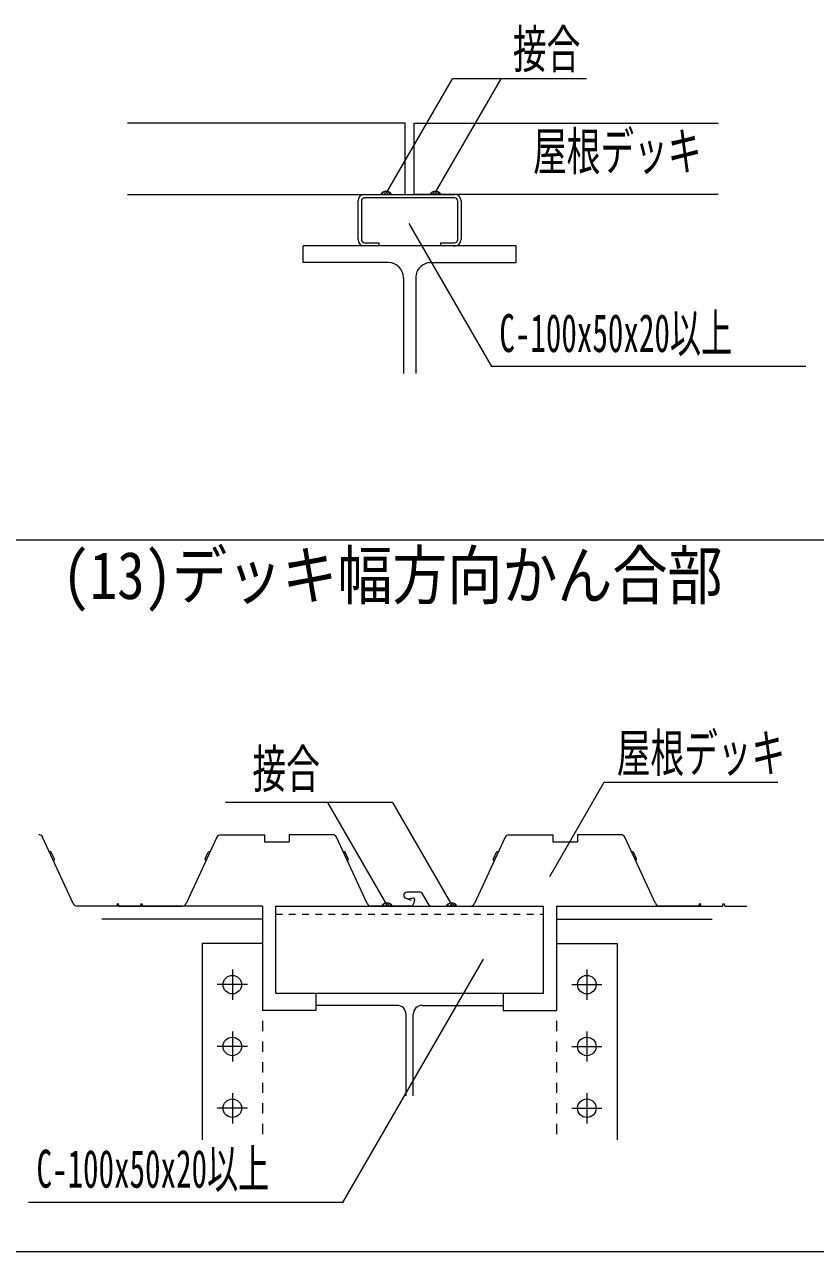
# Model space of a CAD drawing. Units: millimetres, scale not verified. Extents: x -2940 to 2940, y -2044 to 2044.
# Drawn here: x 1790 to 2357, y -590 to 289 of the extents above; entities that cross this region are included whole.
import ezdxf
from ezdxf.enums import TextEntityAlignment as Align

# ---------------------------------------------------------------- set-up
doc = ezdxf.new("R2010")
doc.units = ezdxf.units.MM
doc.header["$LTSCALE"] = 8
doc.layers.add('0-0_特記', color=4, linetype='Continuous', lineweight=18)
doc.layers.add('0-B_96', color=7, linetype='Continuous')
doc.styles.add('ＭＳ ゴシック', font='')
doc.styles.get('ＭＳ ゴシック').set_extended_font_data('MS Gothic')

msp = doc.modelspace()

# ---------------------------------------------------------------- linework, layer by layer
at = {"layer": '0-0_特記', "lineweight": 9}
for p, q in [((2049.742, 168.578), (2096.906, 250.271)), ((2084.543, 168.578), (2131.708, 250.271)), ((2193.073, 250.271), (2096.906, 250.271)), ((2047.377, 167.43), (2046.275, 168.553)), ((2049.178, 167.43), (2047.356, 169.271)), ((2050.998, 167.43), (2048.819, 169.63)), ((2052.818, 167.43), (2050.832, 169.435)), ((2082.758, 167.43), (2081.656, 168.553)), ((2084.56, 167.43), (2082.737, 169.271)), ((2086.378, 167.43), (2084.201, 169.63)), ((2088.199, 167.43), (2086.213, 169.435)), ((2065.602, 146.711), (2124.89, 44.021)), ((2142.549, 130.526), (1989.912, 130.526)), ((1989.912, 118.659), (1989.912, 130.526)), ((2142.549, 118.659), (2142.549, 130.526)), ((2050.985, 118.659), (1989.912, 118.659)), ((2081.476, 118.659), (2142.549, 118.659)), ((2061.746, 107.8), (2061.746, 39.029)), ((2070.715, 107.8), (2070.715, 39.029)), ((2350.055, 44.021), (2124.89, 44.021)), ((1211.044, -80.094), (2940.286, -80.094)), ((2166.593, -321.346), (2205.56, -253.852)), ((2205.56, -253.852), (2330.114, -253.852)), ((2053.9, -268.348), (1934.298, -268.348)), ((2007.495, -268.348), (2049.982, -341.937)), ((2053.9, -268.348), (2096.386, -341.937)), ((2046.482, -342.246), (2046.427, -342.63)), ((2046.645, -341.872), (2046.482, -342.246)), ((2046.611, -342.641), (2048.598, -340.636)), ((2046.911, -341.522), (2046.645, -341.872)), ((2047.271, -341.205), (2046.911, -341.522)), ((2047.716, -340.931), (2047.271, -341.205)), ((2048.231, -340.71), (2047.716, -340.931)), ((2048.802, -340.546), (2048.231, -340.71)), ((2048.431, -342.641), (2050.612, -340.441)), ((2049.409, -340.446), (2048.802, -340.546)), ((2050.035, -340.413), (2049.409, -340.446)), ((2050.662, -340.446), (2050.035, -340.413)), ((2050.251, -342.641), (2052.075, -340.8)), ((2051.269, -340.546), (2050.662, -340.446)), ((2051.839, -340.71), (2051.269, -340.546)), ((2052.354, -340.931), (2051.839, -340.71)), ((2052.054, -342.641), (2053.156, -341.518)), ((2052.799, -341.205), (2052.354, -340.931)), ((2053.159, -341.522), (2052.799, -341.205)), ((2053.426, -341.872), (2053.159, -341.522)), ((2053.588, -342.246), (2053.426, -341.872)), ((2053.642, -342.63), (2053.588, -342.246)), ((2092.748, -342.246), (2092.694, -342.63)), ((2092.91, -341.872), (2092.748, -342.246)), ((2092.878, -342.641), (2094.864, -340.636)), ((2093.177, -341.522), (2092.91, -341.872)), ((2093.538, -341.205), (2093.177, -341.522)), ((2093.982, -340.931), (2093.538, -341.205)), ((2094.497, -340.71), (2093.982, -340.931)), ((2095.067, -340.546), (2094.497, -340.71)), ((2094.698, -342.641), (2096.878, -340.441)), ((2095.674, -340.446), (2095.067, -340.546)), ((2096.301, -340.413), (2095.674, -340.446)), ((2096.927, -340.446), (2096.301, -340.413)), ((2096.517, -342.641), (2098.341, -340.8)), ((2097.535, -340.546), (2096.927, -340.446)), ((2098.105, -340.71), (2097.535, -340.546)), ((2098.62, -340.931), (2098.105, -340.71)), ((2098.32, -342.641), (2099.422, -341.518)), ((2099.065, -341.205), (2098.62, -340.931)), ((2099.426, -341.522), (2099.065, -341.205)), ((2099.691, -341.872), (2099.426, -341.522)), ((2099.854, -342.246), (2099.691, -341.872)), ((2099.908, -342.63), (2099.854, -342.246)), ((2018.498, -554.966), (2119.201, -380.545)), ((1970.366, -405.018), (2162.094, -405.018)), ((1999.126, -405.018), (1999.126, -417.506)), ((2133.335, -405.018), (2133.335, -417.506)), ((2057.25, -413.76), (1999.126, -413.76)), ((2063.664, -478.684), (2063.664, -420.174)), ((2068.796, -478.684), (2068.796, -420.174)), ((2075.21, -413.76), (2133.335, -413.76)), ((2018.498, -554.966), (1793.334, -554.966)), ((1211.044, -590.165), (2940.286, -590.165))]:
    msp.add_line(p, q, dxfattribs=at)
at = {"layer": '0-0_特記', "color": 2}
for p, q in [((2063.027, 218.554), (1864.127, 218.554)), ((2063.027, 167.441), (2063.027, 218.554)), ((2069.434, 218.554), (2287.304, 218.554)), ((1864.127, 167.441), (2063.027, 167.441)), ((1825.34, -340.84), (1803.362, -293.282)), ((1928.184, -293.308), (1906.205, -340.84)), ((1930.97, -291.518), (1962.354, -291.518)), ((1962.354, -291.518), (1962.354, -296.573)), ((1962.354, -296.573), (1979.997, -296.573)), ((1979.997, -291.49), (1979.997, -296.573)), ((2011.093, -291.49), (1979.997, -291.49)), ((2035.856, -340.84), (2013.878, -293.282)), ((2134.63, -293.308), (2112.65, -340.84)), ((2137.416, -291.518), (2168.799, -291.518)), ((2168.799, -291.518), (2168.799, -296.573)), ((2168.799, -296.573), (2186.442, -296.573)), ((2186.442, -291.49), (2186.442, -296.573)), ((2217.538, -291.49), (2186.442, -291.49)), ((2242.302, -340.84), (2220.323, -293.282)), ((1808.693, -303.669), (1808.24, -303.836)), ((1811.787, -308.843), (1809.563, -304.034)), ((1919.778, -308.818), (1922.002, -304.009)), ((1922.874, -303.644), (1923.327, -303.811)), ((2019.209, -303.669), (2018.755, -303.836)), ((2022.302, -308.843), (2020.079, -304.034)), ((2126.224, -308.818), (2128.448, -304.009)), ((2129.32, -303.644), (2129.773, -303.811)), ((2225.654, -303.669), (2225.201, -303.836)), ((2228.748, -308.843), (2226.525, -304.034)), ((1811.393, -309.803), (1811.055, -309.927)), ((1920.173, -309.778), (1920.512, -309.902)), ((2021.908, -309.803), (2021.57, -309.927)), ((2126.618, -309.778), (2126.958, -309.902)), ((2228.354, -309.803), (2228.016, -309.927)), ((2073.901, -332.692), (2064.33, -332.692)), ((2075.111, -333.397), (2079.347, -340.798)), ((1856.566, -342.63), (1828.124, -342.63)), ((1856.566, -342.63), (1857.291, -340.456)), ((1857.291, -340.456), (1858.016, -342.63)), ((1858.016, -342.63), (1873.528, -342.63)), ((1873.528, -342.63), (1874.253, -340.456)), ((1874.253, -340.456), (1874.978, -342.63)), ((1874.978, -342.63), (1903.42, -342.63)), ((2067.082, -342.63), (2038.641, -342.63)), ((2063.519, -337.05), (2067.377, -338.456)), ((2068.999, -336.821), (2064.954, -337.541)), ((2069.825, -337.954), (2069.014, -341.011)), ((2082.151, -342.63), (2109.866, -342.63)), ((2273.527, -342.63), (2245.086, -342.63)), ((2273.527, -342.63), (2274.252, -340.456)), ((2274.252, -340.456), (2274.977, -342.63)), ((2274.977, -342.63), (2290.489, -342.63)), ((2290.489, -342.63), (2291.214, -340.456)), ((2291.214, -340.456), (2291.938, -342.63)), ((2291.938, -342.63), (2307.882, -342.63))]:
    msp.add_line(p, q, dxfattribs=at)
at = {"layer": '0-0_特記', "color": 7}
for p, q in [((2033.892, 167.441), (2098.568, 167.441)), ((2029.315, 135.102), (2029.315, 162.863)), ((2031.678, 162.715), (2031.678, 135.25)), ((2098.421, 165.078), (2034.04, 165.078)), ((2100.783, 135.25), (2100.783, 162.715)), ((2103.146, 162.863), (2103.146, 135.102)), ((2034.04, 132.888), (2044.081, 132.888)), ((2044.081, 132.888), (2044.081, 130.526)), ((2088.38, 132.888), (2088.38, 130.526)), ((2088.38, 132.888), (2098.421, 132.888)), ((2044.081, 130.526), (2033.892, 130.526)), ((2098.568, 130.526), (2088.38, 130.526)), ((2097.622, 130.526), (2098.839, 130.526)), ((1960.901, -342.63), (1845.64, -342.63)), ((1960.901, -342.63), (1960.901, -417.506)), ((1970.366, -405.018), (1970.366, -342.63)), ((1970.366, -342.63), (2162.094, -342.63)), ((2162.094, -405.018), (2162.094, -342.63)), ((2171.56, -342.63), (2171.56, -417.506)), ((2171.56, -342.63), (2282.869, -342.63)), ((1970.366, -348.39), (1975.099, -348.39)), ((1979.831, -348.39), (1984.564, -348.39)), ((1989.297, -348.39), (1994.03, -348.39)), ((1998.762, -348.39), (2003.495, -348.39)), ((2008.228, -348.39), (2012.961, -348.39)), ((2017.694, -348.39), (2022.426, -348.39)), ((2027.159, -348.39), (2031.892, -348.39)), ((2036.625, -348.39), (2041.358, -348.39)), ((2046.09, -348.39), (2050.823, -348.39)), ((2055.555, -348.39), (2060.288, -348.39)), ((2065.021, -348.39), (2069.754, -348.39)), ((2074.486, -348.39), (2079.219, -348.39)), ((2083.952, -348.39), (2088.685, -348.39)), ((2093.418, -348.39), (2098.15, -348.39)), ((2102.883, -348.39), (2107.616, -348.39)), ((2112.349, -348.39), (2117.082, -348.39)), ((2121.814, -348.39), (2126.547, -348.39)), ((2131.279, -348.39), (2136.012, -348.39)), ((2140.745, -348.39), (2145.478, -348.39)), ((2150.21, -348.39), (2154.943, -348.39)), ((2159.676, -348.39), (2162.094, -348.39)), ((1960.901, -352.096), (1845.64, -352.096)), ((2171.56, -352.096), (2282.869, -352.096)), ((1917.605, -369.47), (1917.605, -510.255)), ((1960.901, -369.47), (1917.605, -369.47)), ((2171.56, -369.47), (2214.856, -369.47)), ((2214.856, -369.47), (2214.856, -510.255)), ((1939.253, -388.094), (1939.253, -409.742)), ((2193.208, -388.094), (2193.208, -409.742)), ((1950.077, -398.918), (1928.429, -398.918)), ((2182.384, -398.918), (2204.032, -398.918)), ((1999.126, -417.506), (1960.901, -417.506)), ((2133.335, -417.506), (2171.56, -417.506)), ((1960.901, -424.89), (1960.901, -432.273)), ((2171.56, -424.89), (2171.56, -432.273)), ((1939.253, -432.393), (1939.253, -454.04)), ((1960.901, -439.656), (1960.901, -447.039)), ((2171.56, -439.656), (2171.56, -447.039)), ((2193.208, -432.393), (2193.208, -454.04)), ((1950.077, -443.216), (1928.429, -443.216)), ((2182.384, -443.216), (2204.032, -443.216)), ((1960.901, -454.422), (1960.901, -461.805)), ((2171.56, -454.422), (2171.56, -461.805)), ((1960.901, -469.188), (1960.901, -476.571)), ((2171.56, -469.188), (2171.56, -476.571)), ((1939.253, -476.691), (1939.253, -498.338)), ((2193.208, -476.691), (2193.208, -498.338)), ((1950.077, -487.515), (1928.429, -487.515)), ((1960.901, -483.954), (1960.901, -491.338)), ((2171.56, -483.954), (2171.56, -491.338)), ((2182.384, -487.515), (2204.032, -487.515)), ((1960.901, -498.721), (1960.901, -506.104)), ((2171.56, -498.721), (2171.56, -506.104))]:
    msp.add_line(p, q, dxfattribs=at)
at = {"layer": '0-0_特記', "color": 2}
msp.add_lwpolyline([(2287.304, 167.441), (2069.434, 167.441), (2069.434, 218.554)], dxfattribs=at)
at = {"layer": '0-0_特記', "lineweight": 9}
for points in [[(2053.003, 167.441), (2052.949, 167.826), (2052.786, 168.199), (2052.52, 168.55), (2052.159, 168.866), (2051.714, 169.14), (2051.2, 169.362), (2050.63, 169.525), (2050.022, 169.625), (2049.396, 169.658), (2048.77, 169.625), (2048.162, 169.525), (2047.592, 169.362), (2047.077, 169.14), (2046.632, 168.866), (2046.271, 168.55), (2046.006, 168.199), (2045.843, 167.826), (2045.788, 167.441)], [(2088.385, 167.441), (2088.33, 167.826), (2088.167, 168.199), (2087.902, 168.55), (2087.541, 168.866), (2087.096, 169.14), (2086.581, 169.362), (2086.01, 169.525), (2085.403, 169.625), (2084.777, 169.658), (2084.15, 169.625), (2083.543, 169.525), (2082.973, 169.362), (2082.458, 169.14), (2082.013, 168.866), (2081.653, 168.55), (2081.386, 168.199), (2081.224, 167.826), (2081.169, 167.441)]]:
    msp.add_lwpolyline(points, dxfattribs=at)
at = {"layer": '0-0_特記', "color": 7}
for centre in [(1939.253, -398.918), (2193.208, -398.918), (1939.253, -443.216), (2193.208, -443.216), (1939.253, -487.515), (2193.208, -487.515)]:
    msp.add_circle(centre, 6.645, dxfattribs=at)
for centre, radius, start, end in [((2033.892, 162.863), 4.578, 90, 180), ((2098.568, 162.863), 4.578, 360, 90), ((2034.04, 162.715), 2.362, 90, 180), ((2098.421, 162.715), 2.362, 0, 90), ((2033.892, 135.102), 4.578, 180, 270), ((2034.04, 135.25), 2.362, 180, 270), ((2098.421, 135.25), 2.362, 270, 360), ((2098.568, 135.102), 4.578, 270, 360)]:
    msp.add_arc(centre, radius, start, end, dxfattribs=at)
at = {"layer": '0-0_特記', "lineweight": 9}
for centre, start, end in [((2057.25, -420.174), 0, 90), ((2075.21, -420.174), 90, 180)]:
    msp.add_arc(centre, 6.414, start, end, dxfattribs=at)
for centre, start_param, end_param in [((2050.985, 107.8), 6.2831853, 7.8539816), ((2081.476, 107.8), 1.5707963, 3.1415927)]:
    msp.add_ellipse(centre, major_axis=(10.859, 0), ratio=0.991012, start_param=start_param, end_param=end_param, dxfattribs=at)
at = {"layer": '0-0_特記', "color": 2}
for centre, major_axis, start_param, end_param in [((1800.577, -294.592), (3.102, 0), 0.4363149, 1.5707963), ((1930.97, -294.619), (3.102, 0), 1.5707963, 2.705016), ((2011.093, -294.592), (3.102, 0), 0.4363149, 1.5707963), ((2137.416, -294.619), (3.102, 0), 1.5707963, 2.705016), ((2217.538, -294.592), (3.102, 0), 0.4363149, 1.5707963), ((1808.931, -304.331), (0.705, 0), 0.4364545, 1.9197924), ((1922.634, -304.307), (0.705, 0), 1.2216432, 2.7050684), ((2019.447, -304.331), (0.705, 0), 0.4364545, 1.9197924), ((2129.08, -304.307), (0.705, 0), 1.2216432, 2.7050684), ((2225.893, -304.331), (0.705, 0), 0.4364545, 1.9197924), ((1811.154, -309.142), (0.705, 0), 5.0614723, 6.7194827), ((1920.412, -309.116), (0.705, 0), 2.7051033, 4.3633057), ((2021.67, -309.142), (0.705, 0), 5.0614723, 6.7194827), ((2126.858, -309.116), (0.705, 0), 2.7051033, 4.3633057), ((2228.115, -309.142), (0.705, 0), 5.0614723, 6.7194827), ((2064.33, -334.946), (2.256, 0), 1.5707963, 4.3420825), ((2073.901, -334.102), (1.41, 0), 0.5235813, 1.5707963), ((1828.126, -339.529), (3.102, 0), 3.5781693, 4.712389), ((1903.419, -339.529), (3.102, 0), 4.712389, 5.8466086), ((2038.641, -339.529), (3.102, 0), 3.5781693, 4.712389), ((2067.082, -340.649), (1.982, 0), 4.7124064, 6.1086698), ((2068.962, -337.721), (0.901, 0), 6.0213336, 7.8539816), ((2082.151, -339.529), (3.102, 0), 3.5548517, 4.7123715), ((2109.865, -339.529), (3.102, 0), 4.712389, 5.8466086), ((2245.086, -339.529), (3.102, 0), 3.5781693, 4.712389)]:
    msp.add_ellipse(centre, major_axis=major_axis, ratio=0.991012, start_param=start_param, end_param=end_param, dxfattribs=at)

# ---------------------------------------------------------------- texts
at = {"layer": '0-0_特記', "color": 7, "style": 'ＭＳ ゴシック'}
for s, width, p in [('接合', 0.65, (2140.239, 249.895)), ('屋根デッキ', 0.65, (2154.658, 176.614)), ('C-100x50x20以上', 0.6, (2130.531, 46.348)), ('屋根デッキ', 0.65, (2214.656, -254.666)), ('接合', 0.65, (1953.683, -266.021)), ('C-100x50x20以上', 0.6, (1798.974, -552.638))]:
    msp.add_text(s, height=27.21, dxfattribs=dict(at, width=width)).set_placement(p, align=Align.BOTTOM_LEFT)
at = {"layer": '0-B_96', "style": 'ＭＳ ゴシック', "width": 0.85}
msp.add_text('(13)デッキ幅方向かん合部', height=34.01, dxfattribs=at).set_placement((1817.422, -132.744), align=Align.BOTTOM_LEFT)

doc.saveas('drawing.dxf')
